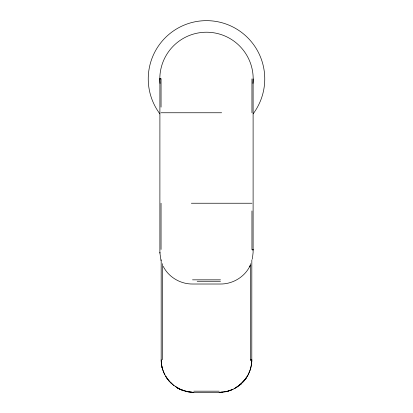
<?xml version="1.0" encoding="UTF-8"?>
<svg xmlns="http://www.w3.org/2000/svg" width="413" height="413" viewBox="0 0 413 413"><rect width="100%" height="100%" fill="white"/><g stroke="black" fill="none" stroke-linecap="round" stroke-linejoin="round"><path stroke-width="0.62" d="M251.796 360.513L251.827 259.854M251.749 361.948L251.806 359.723L251.522 364.168L250.319 369.537L248.172 374.736L245.854 378.54M159.903 78.904L159.914 78.48L160.833 78.485L160.874 78.904L159.903 78.904L159.893 252.462M251.796 361.148C251.476 368.845 248.316 376.372 243.045 381.994M252.364 259.163L253.107 252.462L253.107 78.904M163.228 266.354C168.607 277.185 180.491 284.123 192.515 284.015L220.485 284.015C232.808 284.139 244.976 276.813 250.159 265.554M249.519 266.85L250.211 265.456M245.766 378.416L246.742 377.069L244.197 380.574L240.8 384.095L244.197 380.574M245.079 379.588L240.165 384.725L234.254 388.669M240.165 384.725L241.238 383.785M241.471 383.569L239.055 385.613M239.855 384.839L237.769 386.418M236.396 387.394L239.819 384.828M237.903 386.454L235.503 387.988M236.153 387.6C231.073 390.688 225.147 392.355 219.2 392.35L192.375 392.319L186.738 391.576L181.88 390.094M220.619 392.319L228.002 391.142L232.978 389.299M230.346 390.388L231.672 389.872M227.63 391.24L228.998 390.843M224.858 391.854L226.252 391.581M219.2 392.335L222.277 392.19L219.2 392.335L221.43 392.273M161.173 259.803L161.173 359.723C161.178 365.515 162.774 371.457 165.809 376.475M161.055 112.759L221.647 112.759M191.353 203.237L251.945 203.237M192.515 279.833L220.485 279.833M197.177 281.263L220.485 281.263M193.8 391.183L219.2 391.183M161.189 359.723C161.147 364.896 162.454 370.156 164.854 374.782M191.358 392.257L193.8 392.35L189.541 392.071M192.391 392.278L193.8 392.335M192.375 392.319L185.354 391.24L186.738 391.576M185.411 391.188L188.178 391.808M181.395 389.815L188.937 391.983M186.537 391.534L188.137 391.854M184.053 390.791L178.086 388.272L175.195 386.392M184.183 390.899L180.011 389.294L176.268 387.239M180.099 389.242L173.605 385.277M179.645 389.118L177.482 387.977M166.279 377.245L169.738 381.762L173.935 385.608L168.803 380.688L165.546 376.036L166.842 378.101L166.083 376.893M170.724 382.789L171.751 383.775M168.803 380.688L169.738 381.762M167.069 378.432L167.91 379.578M160.998 260.572L159.893 252.89M161.457 362.542L161.695 364.787M161.493 362.222L161.7 364.725M251.945 78.904L251.945 112.759M251.945 210.94L251.945 249.447M250.66 263.67L250.66 359.723M162.34 263.67L162.34 359.723M161.055 78.904L161.055 107.117M161.055 203.237L161.055 249.447M159.898 113.864A58.254 58.254 0 0 1 167.301 35.812A58.254 58.254 0 0 1 245.699 35.812A58.254 58.254 0 0 1 253.102 113.864M160.037 83.452A46.684 46.684 0 0 1 206.479 32.219A46.684 46.684 0 0 1 252.968 83.411M160.089 253.04A1.167 0.299 -0.8 0 1 159.914 252.932L159.903 252.508A1.167 0.299 0 0 0 160.017 252.596M250.887 360.105L250.882 360.492L250.846 359.723L250.887 360.105M253.097 249.7L253.086 250.097A1.167 0.299 0.8 0 0 252.167 249.85L252.126 249.447A1.167 0.299 0 0 1 253.097 249.7M251.347 359.723L251.486 360.115L251.347 359.723M162.624 369.341L161.989 366.981L162.624 369.341"/></g></svg>
